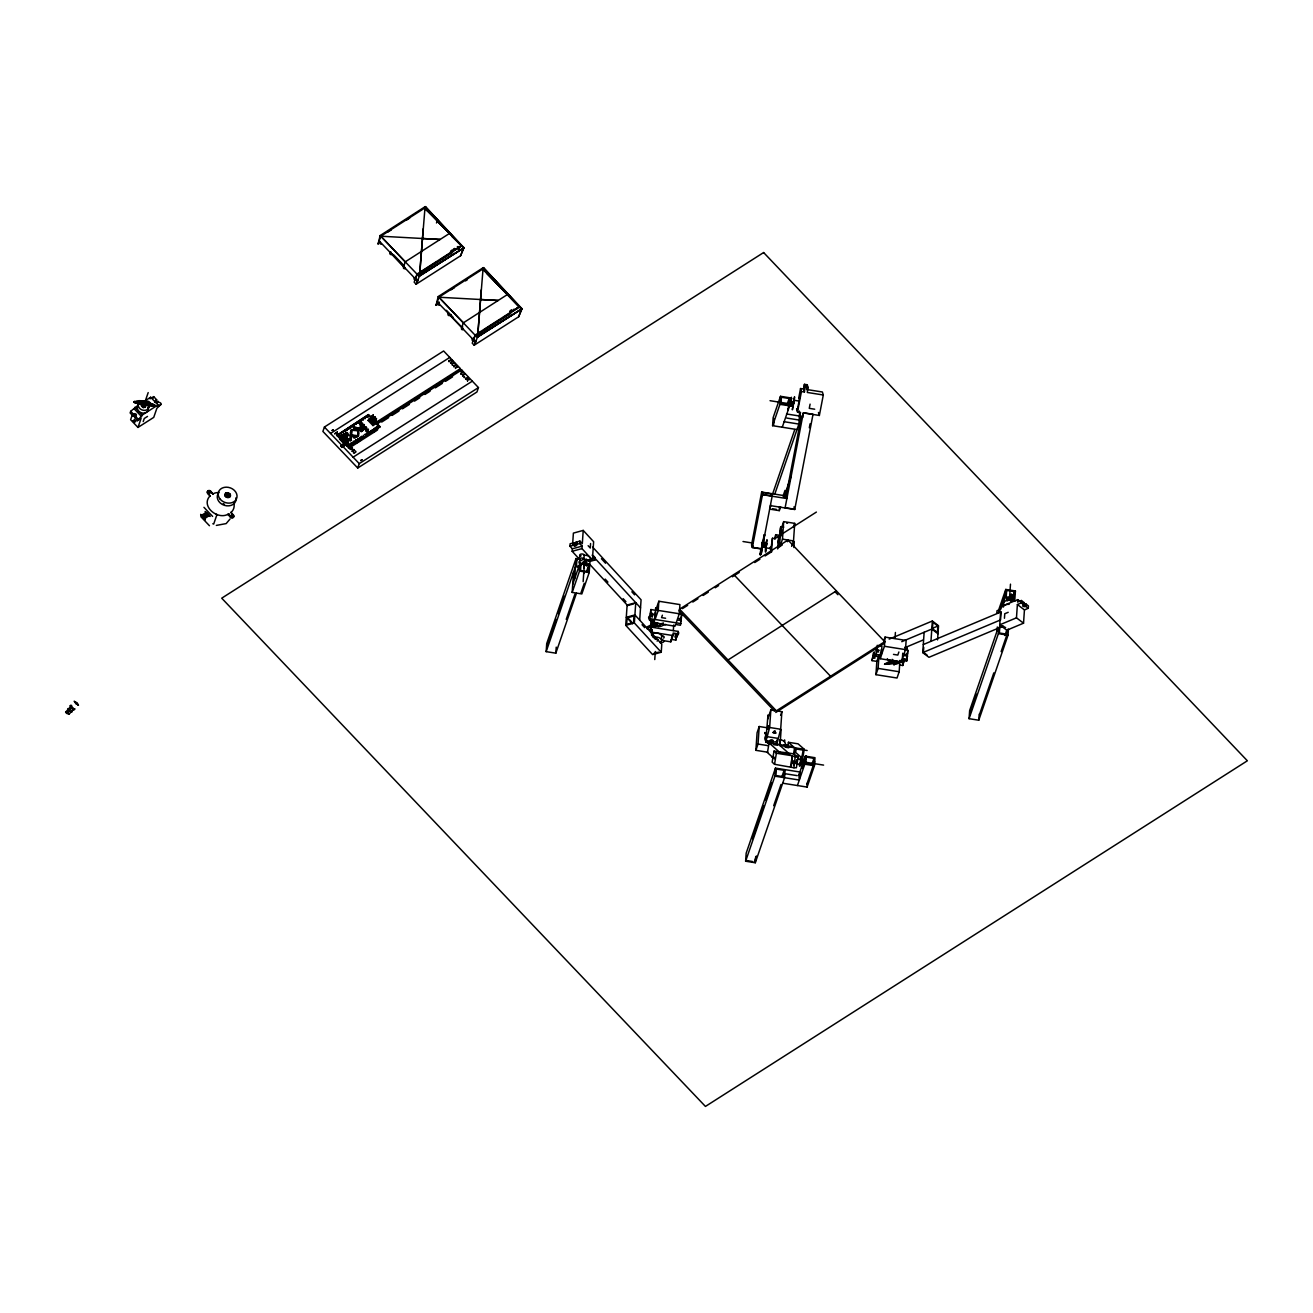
<?xml version="1.0" encoding="UTF-8"?>
<svg xmlns="http://www.w3.org/2000/svg" width="1313" height="1313" viewBox="0 0 1313 1313"><rect width="100%" height="100%" fill="white"/><g stroke="black" fill="none" stroke-linecap="round" stroke-linejoin="round"><path stroke-width="1.5" d="M791.263 397.806L789.983 404.355M796.646 756.994L795.99 755.812M789.359 403.928L787.751 409.951L787.898 408.967M796.991 408.77L797.188 410.592L799.174 400.596M802.735 766.973L803.622 763.345M792.149 760.703C788.932 765.315 800.027 761.638 792.149 760.703L792.346 755.763L776.393 753.235L774.014 751.118L772.142 762.164L774.539 764.297L793.938 767.76L795.251 756.222L798.255 756.698L796.384 767.76L793.938 767.76M802.473 766.349L802.653 765.43L802.407 768.187L804.278 763.821L800.306 763.148L800.635 759.702L804.771 760.309M804.393 763.789C805.263 749.739 806.133 768.991 800.142 763.148M767.76 742.321L769.845 743.585L766.825 741.418M764.133 534.719L762.558 544.042M764.609 534.933L763.181 543.401L763.165 542.121L762.246 542.729L766.546 542.991L762.607 541.941L762.246 546.06L766.103 546.668L766.431 545.617L766.677 543.516L762.738 542.761L766.677 543.516M761.655 547.094C763.526 552.839 757.995 559.896 761.376 547.751M805.755 756.386L804.18 762.476L805.017 761.917M806.198 756.534L804.18 762.476M789.211 405.323L788.653 407.178L788.506 405.208M790.098 403.633C793.298 388.829 789.31 405.044 790.508 400.202M790.623 401.401L790.771 400.449M790.82 400.547L790.721 401.236M805.788 756.025L804.672 762.558M655.712 607.968C657.485 608.313 658.19 606.737 657.436 609.987C655.63 605.26 655.4 609.708 655.564 608.904M806.395 755.911L804.295 761.786M906.774 647.867L906.725 649.114L906.938 647.096M802.391 768.138L803.129 763.28M802.145 766.858L802.703 767.235M803.129 765.824L803.408 763.427M805.066 760.9L805.033 759.981M766.431 545.617L762.361 544.583L764.576 534.654M762.032 546.799L765.889 547.406L765.906 545.831M788.736 405.241L788.752 406.915M779.577 402.205L781.399 397.265L789.146 398.496L788.604 405.848L789.376 403.468M789.54 401.827C795.973 400.498 792.313 403.748 792.986 406.111C795.104 403.419 788.046 405.126 788.818 404.962M357.497 436.244L351.178 435.456L351.769 429.548L358.006 430.779L357.645 435.719L351.572 434.898L351.228 436.408L351.769 435.703M351.539 434.882L351.835 429.564L350.735 430.237M762.426 544.009L763.165 542.121M764.445 535.819L763.821 535.852M763.723 539.413L763.69 539.282M763.887 538.379L763.969 538.264M760.194 555.022L760.588 552.839M760.621 552.97L760.522 553.659M761.835 549.343L761.803 549.589M586.78 559.65L586.862 560.487L586.534 559.486L585.467 560.044L586.829 560.208M586.895 560.093L586.517 564.918L585.45 563.934M1007.81 599.171C1011.207 598.006 1012.865 600.025 1007.81 599.171L1011.502 594.28L1011.617 599.746M1007.76 600.55L1008.499 598.613M1010.633 594.444L1011.896 594.51M143.56 403.354L145.169 403.567L143.642 403.091M142.247 403.715L144.282 405.405L144.528 401.745L146.367 402.96L145.103 407.309L142.953 407.457L141.492 405.914L142.559 402.352L144.528 401.745M144.512 403.961L144.611 403.239M347.847 445.681L349.389 445.928M350.702 434.8L350.522 433.848M350.932 431.961C350.161 433.027 351.703 430.188 350.686 430.894M350.899 431.911C350.407 433.438 351.638 433.799 350.161 434.111M351.72 430.008L350.719 430.943M352.147 435.768L352.541 435.834M352.82 436.359L353.345 435.555L353.197 436.425M353.952 428.448L354.1 427.185L357.218 427.677C358.154 430.057 352.59 429.072 354.28 427.283M353.968 436.54L354.083 436.08M354.329 436.901L354.887 435.801L354.346 436.852M353.657 437.836L355.249 436.261M355.626 436.326L355.117 436.966M355.905 436.852L356.004 436.392M357.07 428.941L357.021 427.726M356.676 436.966L357.202 436.162L357.07 437.032M353.624 430.516L357.563 430.467M357.169 436.441L358.564 435.079L357.891 431.714M358.531 435.391L357.628 435.325C358.63 438.821 358.909 430.237 357.907 431.403M367.361 416.976L368.92 416.877M371.152 422.113L371.595 422.08M576.456 593.246L555.826 653.168L546.159 651.642L546.717 643.583L575.997 558.55L579.854 559.157M555.826 653.168L556.236 647.128M579.952 559.798L572.156 551.296L572.32 548.801L569.94 546.208L570.105 543.795L574.06 542.712C572.271 548.21 579.345 546.06 575.964 542.187L579.919 541.104L582.316 543.697L583.218 530.403L573.387 533.111L572.616 544.485M572.714 584.367L580.051 563.031L589.734 564.574L589.176 572.616L581.84 593.952L572.173 592.409L573.551 572.091M574.602 578.869L575.997 558.55M588.454 561.012L592.376 559.929L581.971 548.604L582.151 546.11L579.755 543.516L579.919 541.104M572.173 592.409L579.509 571.089L580.051 563.031M580.97 563.999L580.527 570.433L588.273 571.664L588.7 565.214L580.97 563.999L578.967 569.809M583.464 564.623L583.678 561.406L584.892 561.373M583.153 581.659L584.252 565.558L584.055 568.217M585.943 565.361L586.435 561.8L585.565 561.422M586.402 566.018L586.222 562.473M590.571 543.516L590.276 548.03L588.126 545.699M592.376 559.929L592.557 557.434L594.937 560.027L590.981 561.111L588.831 560.077M594.937 560.027L595.101 557.615L592.721 555.022L593.624 541.727L583.218 530.403M625.743 625.349L627.122 605.03L635.755 602.667L634.36 622.986L661.243 652.233L652.61 654.596L625.743 625.349L634.36 622.986M627.105 617.865L626.662 624.315L633.555 622.428L633.998 615.978L627.105 617.865L632.472 623.724M639.694 620.13L641.072 599.811L592.655 547.127M678.345 620.278L680.823 619.769L681.381 618.111L678.903 618.62L681.266 619.9L680.446 625.251L675.604 624.479L675.013 626.186L653.94 622.838L654.531 621.131L649.689 620.376C645.422 613.548 655.778 617.044 652.003 613.187C648.113 613.663 652.085 614.648 652.348 616.47M650.066 614.894L650.887 609.544L655.729 610.315L658.847 601.239L679.921 604.587L679.297 613.762L676.179 622.838M649.689 620.376L650.509 615.026M650.641 613.237L650.887 609.544M650.477 627.877L651.002 620.294M652.085 629.731L651.921 632.226L672.995 635.558L673.159 633.063L678 633.834L678.164 631.422L647.407 626.547L647.243 628.96L652.085 629.731L651.002 632.85M652.758 619.72L650.624 632.013M654.777 617.471L655.154 611.956M655.729 610.315L655.089 619.49L658.223 610.414L658.847 601.239M654.76 659.569L655.302 651.527L656.927 653.414M661.243 652.233L661.785 644.174L634.918 614.944L626.285 617.307M663.163 640.613L670.828 641.827L671.009 639.333L675.834 640.104L676.868 635.164L674.898 634.819M673.323 630.65L673.717 624.955M675.834 640.104L676.868 635.164M676.704 637.576C670.877 636.477 681.135 636.001 678.164 631.422M679.789 620.507L679.871 619.293M680.823 619.769L681.644 614.418L678.411 613.91M681.381 618.111L681.644 614.418M797.007 429.564L772.602 425.691L773.144 417.632L780.496 396.313L790.163 397.839L789.605 405.898L782.269 427.217M773.62 425.035L774.063 418.601M745.62 861.213L746.178 853.171L775.458 768.121L799.863 771.995L799.322 780.037L774.9 776.18L745.62 861.213L755.287 862.756L784.583 777.706L785.125 769.648M767.842 752.234L755.878 750.33L757.076 732.785L759.226 726.516L767.202 727.779M772.602 425.691L779.938 404.355L780.496 396.313M781.399 397.265L780.956 403.715L788.703 404.929M755.878 750.33L758.028 744.061L759.226 726.516M771.65 549.95L772.454 538.248L775.441 538.724L775.72 534.686L778.625 535.146L777.673 548.932M755.287 862.756L755.697 856.716M770.944 505.242L769.615 509.099L779.282 510.642L779.561 506.621M778.478 547.685L780.267 528.318L780.825 526.661L783.795 527.137M765.676 742.239L767.99 714.994L767.728 719.015L770.846 709.956L781.875 711.695L780.677 729.24L777.28 742.337L776.705 743.995L772.257 743.289C775.671 739.219 768.729 738.169 770.124 742.945L765.676 742.239L769.648 727.5L770.846 709.956M779.495 546.29L780.825 526.661M768.023 725.613L767.777 729.24L768.844 726.155M780.956 535.885L782.023 530.107M779.988 546.421L782.482 539.167L783.68 521.622L794.71 523.362L793.512 540.923L791.624 546.356M773.882 732.638C777.115 730.077 773.259 731.39 774.063 731.243M774.867 732.785L774.916 731.243M776.705 743.995L776.984 739.974L776.393 741.664M774.9 776.18L775.458 768.121M774.949 493.639L798.895 424.066L799.453 416.008L786.553 413.972M776.36 769.073L775.934 775.523L783.664 776.754L784.107 770.304L776.36 769.073L775.031 772.947M799.929 423.41L800.356 416.976M780.02 745.571L781.087 729.979M793.905 547.554L794.299 541.711M799.305 764.872C800.077 771.913 803.08 750.051 800.257 758.471M799.289 778.182L799.617 773.341M797.418 785.535L804.771 764.215L805.312 756.157L814.996 757.699L814.437 765.742L807.101 787.078L782.679 783.205M806.297 756.961L805.788 763.559L813.535 764.79L813.962 758.34L805.788 757.027M807.101 787.078L807.364 783.057M899.947 660.357L899.175 671.747L897.025 678.017L875.935 674.669L878.102 668.399L879.004 655.121L876.838 661.391L872.013 660.62L873.047 655.679L875.328 655.844M872.013 660.62L873.047 655.679M873.293 656.877L874.327 651.937C870.125 655.335 878.857 658.896 872.882 658.092M881.236 649.656L880.728 657.009L875.902 656.237L876.723 650.887L879.201 650.378L876.838 649.098L876.28 650.756L878.627 652.036M876.28 650.756L876.526 647.063M875.902 656.237L876.723 650.887M877.265 650.591L876.411 651.675M875.935 674.669L876.838 661.391M904.608 655.827L907.02 655.63L907.595 653.989L905.117 654.481L907.464 655.761L906.643 661.112L901.818 660.341L901.227 662.047L880.153 658.699L880.514 653.201M876.46 654.58L881.302 655.351L881.926 646.177L877.1 645.405M881.302 655.351L884.42 646.275L885.044 637.1L906.134 640.449L905.51 649.623L902.376 658.699L907.217 659.454M895.006 638.413L895.417 632.472M894.055 665.166L894.301 661.621M902.376 658.699L902.753 653.185M902.753 665.494L903.787 660.554L902.753 665.494L899.536 664.985M903.623 662.967C898.174 662.113 905.855 661.768 904.214 659.339M906.643 661.112L907.464 655.761M907.02 655.63L907.841 650.28L904.624 649.771M907.595 653.989L907.841 650.28M1003.017 626.203L928.931 657.321L922.744 652.61L924.139 632.275M923.416 652.266L923.745 647.44M930.966 641.335L932.345 621L889.164 639.136M937.859 626.055L937.416 632.489L932.476 628.73L932.919 622.28L937.859 626.055L932.23 628.418M937.564 639.907L938.532 625.727L932.345 621M1008.45 629.14L1008.039 635.18L978.759 720.213L969.076 718.687L969.634 710.628L998.29 627.433M978.759 720.213L979.17 714.174M997.027 631.093L997.306 627.007M969.076 718.687L998.372 633.637L998.783 627.598M1017.723 599.614L1017.542 602.109L1021.383 600.501L1024.222 602.667L1024.058 605.08L1021.219 602.913L1017.378 604.538L1024.435 609.905L1023.533 623.183L1006.808 630.207L999.751 624.84L1000.654 611.563L996.83 613.171L996.994 610.758L1000.818 609.134L1000.998 606.639L1017.723 599.614L1020.529 601.764M1005.2 597.481L1005.758 589.439L1015.425 590.965L1014.867 599.023L1005.2 597.481L1001.868 607.18M1004.445 618.259L1004.757 613.745L1008.203 612.301M1006.661 590.39L1006.218 596.841L1013.964 598.055L1014.407 591.621L1006.661 590.39L999.324 611.727M1011.026 600.812A2.166 1.247 3.9 0 0 1010.386 598.826A2.166 1.247 3.9 0 0 1007.284 599.565L1007.219 600.107M1007.334 600.254L1007.284 599.565M1001.13 651.609L1007.12 634.212L1007.448 629.387M1009.516 598.236L1010.485 584.154M1023.533 623.183L1016.475 617.816L1017.378 604.538M1021.219 602.913L1021.383 600.501M1024.058 605.08C1019.397 606.032 1028.161 608.674 1025.584 603.717L1028.424 605.884L1028.26 608.296L1024.435 609.905M348.848 447.7L349.701 447.602L348.339 447.897M463.784 374.271L464.769 374.205L463.391 374.517M361.042 422.999L360.107 423.59L360.894 424.575M362.798 424.838L361.863 425.428L362.651 426.43M363.619 425.576L362.815 424.739M365.047 427.201L365.851 428.054L364.193 427.644L364.899 428.793M368.05 430.254L367.246 429.4L367.952 430.533M788.177 746.391L788.145 745.242L784.271 744.619M787.964 746.276L788.161 745.521M796.646 759.653L796.318 762.065M423.213 228.774L419.618 275.664L416.123 284.215L414.186 282.18L416.96 274.089L461.158 245.728L424.985 207.864L380.819 236.209L378.029 244.234L380.146 235.552L425.297 206.568L463.965 247.747L460.551 255.789L416.123 284.215L418.01 280.358L414.317 277.732A8.452 2.675 -43.7 0 0 415.433 279.915M481.297 289.779L477.686 336.686L474.19 345.221L472.253 343.185L475.043 335.11L519.226 306.75L483.053 268.87L438.887 297.23L436.097 305.256L438.214 296.574L483.365 267.589L522.032 308.752L518.619 316.794L474.19 345.221L476.077 341.364L472.385 338.738A8.452 2.675 -43.7 0 0 473.501 340.937M451.688 236.258L463.965 247.747L419.438 276.206L424.985 207.864L425.937 207.241L463.62 247.96L460.551 255.789M486.893 273.383L519.292 307.242L522.032 308.752L477.505 337.228L483.053 268.87L484.005 268.262L521.688 308.982L518.619 316.794M788.342 746.621C788.916 743.831 786.733 748.295 784.304 745.571M788.44 746.424L787.587 745.324L787.308 746.441M203.499 517.601L205.32 519.784L202.432 516.321L203.499 517.601L208.324 514.548L210.047 516.469L207.241 513.334L202.153 516.616L200.643 514.351L202.432 516.321M766.004 542.581L767.055 539.741L765.479 552.084L766.398 547.915L771.24 548.686L770.747 552.034M770.665 546.7L770.731 548.178L771.158 546.93M779.315 540.398L778.74 535.95L779.413 540.119A5.531 4.464 19 0 1 779.364 537.723L778.658 537.411M802.982 766.021L803.49 764.855M804.771 761.359L804.836 760.129M770.009 548.818L770.14 547.505M762.393 544.288L762.459 543.237M793.528 404.404L793.692 402.467M804.967 386.104L804.475 388.221L804.426 384.315L807.331 384.775C806.756 390.224 809.514 387.269 804.967 386.104L804.442 391.996L801.439 391.52L800.536 388.533L803.523 389.009L804.442 391.996M141.919 403.501L142.378 405.011L141.853 403.075A2.659 2.15 19 0 1 144.84 401.368A2.659 2.15 19 0 1 147.007 404.289A2.659 2.15 19 0 1 143.626 405.487L142.017 402.402M761.868 547.816L760.834 554.628M761.343 549.392L761.228 549.376M761.31 551.542L761.359 551.296M648.77 626.104L655.679 622.822L657.206 626.153L655.564 623.938M884.88 664.148C883.764 664.854 894.055 663.016 893.398 663.623M803.901 763.493L800.011 763.641M779.922 745.39L779.643 741.024M784.764 746.145C787.898 741.353 779.922 738.891 779.43 740.007M145.021 405.569L142.099 404.076L141.492 405.914M805.214 758.061L805.345 757.995M906.823 647.046L904.936 647.096M802.867 764.855L802.883 764.74M765.495 545.338L765.381 550.656M208.143 514.598L205.156 511.463L207.027 513.399M133.942 421.785C136.076 424.033 130.726 419.142 133.713 421.358C137.668 423.016 135.091 418.896 133.286 421.473M205.944 512.579L201.332 515.451M216.842 514.926L216.103 514.187M774.736 538.904L775.72 534.686M769.845 743.585L767.022 741.976M467.904 377.652L467.034 378.374M804.606 762.459L804.377 761.113M793.479 746.802L769.073 742.928L767.432 752.628L774.375 758.783M774.539 764.297L776.393 753.235M787.751 746.178L788.407 742.288L798.074 743.831L804.245 749.296L802.604 758.996M790.492 766.825L792.346 755.763M791.033 767.301L791.788 762.853M793.594 753.58L794.578 747.77L788.407 742.288M794.398 754.712L795.383 748.886L803.113 750.117L801.8 757.88L795.629 752.398L796.285 748.525M793.692 765.43L794.316 761.753M762.18 545.24L762.114 543.664L766.529 544.567M793.955 399.021L792.363 409.837L794.546 396.789L794.349 400.334L799.174 401.089L799.469 397.478L799.01 398.676M455.792 364.883L454.872 365.227L456.054 364.653M761.671 492.08L762.476 494.689L786.881 498.563L786.077 495.937L761.671 492.08L751.528 544.928L752.333 547.554L762 549.08L772.142 496.232L771.338 493.606M751.922 546.241L752.546 543.024M761.967 496.396L762.722 492.49L770.452 493.721L771.092 495.822L763.362 494.591L762.722 492.49M752.333 547.554L762.476 494.689M798.747 397.839L800.536 388.533M806.428 389.469L822.381 391.996L823.3 395L819.361 415.466L803.408 412.922L802.506 417.632L799.601 417.157L800.503 412.463L797.516 412.003L801.439 391.52M799.305 411.051L799.601 417.157M803.523 389.009L804.426 384.315M806.724 387.909L807.331 384.775M785.798 497.397L801.406 416.073M785.076 507.95L803.359 412.742L813.026 414.284L794.742 509.493L770.337 505.62M807.872 386.564L807.331 392.456L823.3 395M810.088 404.125L809.268 408.343L814.7 409.213M809.317 427.743L810.072 423.787M789.129 404.814L789.113 403.895M805.788 758.307L805.312 759.669L805.493 758.75M789.49 404.273L791.657 398.545M804.524 763.214L804.754 762.311M341.035 433.536L341.495 433.241M342.874 432.371L343.333 432.075M344.712 431.189L345.155 430.91M346.534 430.024L346.993 429.728M348.372 428.859L348.831 428.563M350.21 427.677L350.669 427.398M352.048 426.512L352.508 426.216M353.886 425.346L354.329 425.051M350.866 443.86L350.456 443.433M355.725 424.165L356.168 423.886M352.705 442.694L352.294 442.268M357.546 422.999L358.006 422.704M354.543 441.513L354.133 441.086M359.385 421.834L359.844 421.539M356.365 440.347L355.971 439.921M361.223 420.652L361.682 420.373M363.061 419.487L363.52 419.192M364.899 418.322L365.342 418.026M366.737 417.14L367.18 416.861M363.717 435.67L363.307 435.243M365.539 434.505L365.999 434.209M367.377 433.323L367.837 433.044M369.216 432.158L369.675 431.862M371.202 421.818L373.122 414.957L371.809 419.356M371.054 430.992L371.513 430.697M374.517 420.291L373.696 423.672M372.892 429.811L373.335 429.532M376.355 419.11L375.534 422.507M375.173 428.35C374.172 427.48 375.485 428.826 373.45 432.322M377.012 427.185C375.994 426.298 377.307 427.661 375.288 431.156M895.926 663.623L896.877 662.244M133.089 416.057C136.306 412.249 135.584 420.915 135.091 415.909C139.326 414.842 132.334 411.297 133.089 416.057L130.135 412.939L130.709 411.297L138.046 405.274M154.622 402.385L156.641 399.759L153.687 396.641L151.274 398.184M132.498 414.268L130.627 419.717L137.98 427.431L153.736 417.386L156.854 408.327L161.039 404.371C161.794 400.957 152.013 402.73 156.641 399.759M210.31 492.293C206.814 494.394 210.244 488.764 209.998 493.114M231.121 515.615L232.68 516.649L230.99 515.5M763.772 536.278L763.969 535.441M141.755 403.354L141.985 402.517M146.449 402.254C166.981 407.145 142.592 407.375 146.826 402.779M784.14 741.303L784.616 739.925L784.468 741.779M804.295 760.884L804.623 759.833L800.766 759.226M804.459 762.558L800.487 762.098M804.754 763.034L804.377 764.576M134.254 401.548L134.468 402.615L142.378 405.011M154.573 405.733L154.343 405.93M762.147 546.454L766.332 546.159M135.026 401.794L135.6 402.648M137.881 402.796L137.11 402.057L137.734 402.943M138.833 402.845L139.867 402.845M139.769 403.124L138.85 402.746L139.884 402.746M149.994 404.437L149.009 404.355L149.879 404.125M150.946 404.486L151.766 405.143M152.899 405.438L153.473 404.634L153.802 405.487M574.06 542.712C573.978 544.977 578.902 543.205 575.964 542.187M649.41 626.317L650.362 626.596L649.59 625.858M651.264 625.809L652.233 625.989L651.445 625.349M653.021 625.53L653.923 625.595L653.103 624.939M765.315 733.475L766.152 733.934M890.23 661.046L884.978 663.869L893.496 663.36M887.637 663.032L888.343 663.639L887.588 662.901M889.18 662.802L889.968 662.999M462.98 329.021A7.468 2.363 -43.7 0 1 462.258 327.626L437.245 301.941L438.755 302.991A7.468 2.363 -43.7 0 0 439.149 304.288M473.107 338.278L472.959 338.803A7.468 2.363 -43.7 0 0 473.353 340.1M760.375 554.463L762.492 546.979M655.466 623.642L648.868 626.941L657.206 626.153M788.85 405.898L788.998 405.077M789.244 405.11L789.244 406.423M805.082 760.473L805.164 759.718M906.856 648.162L904.87 647.933M804.409 760.654L798.107 759.045M770.698 550.623L772.454 538.248M359.943 424.575C366.77 421.933 357.743 422.77 360.041 425.133M360.993 426.118L363.668 424.28L364.177 425.051M366.245 431.632L368.493 429.581M760.867 551.772L760.966 550.869L760.818 551.821M1003.378 607.066L1003.641 606.261A5.531 3.184 3.9 0 1 1009.205 604.325M649.016 627.04L657.304 625.874M655.482 624.217L655.532 623.363L655.679 624.791A2.659 2.15 19 0 0 660.193 625.661A2.659 2.15 19 0 1 655.991 625.448M656.582 625.809L656.664 625.53A2.166 1.756 19 0 0 659.75 625.53M767.924 743.027L769.96 743.158M892.348 662.54L891.757 661.424L892.774 663.278M134.123 402.254C138.686 398.381 151.75 403.14 134.254 401.712M134.32 402.517L134.484 401.351M141.673 406.39L142.428 404.191M143.79 404.978L142.822 404.355L144.381 405.126A2.166 1.756 19 0 0 146.629 403.715A2.166 1.756 19 0 0 144.627 401.597A2.166 1.756 19 0 0 142.378 403.025L142.493 404.092M134.533 417.567L137.488 420.669L142.247 415.006L158.003 404.962L150.65 397.248L142.772 402.27M142.313 406.554L143.068 404.355M144.282 402.402L143.298 403.337L143.741 402.566M142.756 406.915L143.511 404.716M142.953 407.457L143.708 405.257M144.397 403.583L148.188 392.587M143.511 407.604L144.381 405.126M143.938 407.227L144.693 405.028L146.235 404.798M144.479 407.128L145.234 404.929M137.98 427.431L141.098 418.371L137.488 420.669M145.103 407.309L145.874 405.11M150.059 398.939L150.65 397.248M143.215 421.571L144.266 418.486L147.516 416.418M153.112 398.282L153.687 396.641M153.605 406.029L154.557 405.569M157.494 402.91L158.069 401.253M158.003 404.962L157.412 406.669L161.039 404.371M207.733 493.507L207.897 493.064A1.986 1.608 19 0 1 208.045 490.783A1.986 1.608 19 0 1 210.802 491.21L213.067 494.197L210.638 491.653A1.986 1.608 19 0 0 207.897 491.21A1.986 1.608 19 0 0 207.733 493.507L210.162 496.051L207.897 493.064M212.804 523.756L213.691 524.068L216.99 514.483M233.369 514.926L233.222 515.369A1.986 1.608 19 0 1 233.058 517.65A1.986 1.608 19 0 1 230.317 517.224L228.035 514.236L230.464 516.78A1.986 1.608 19 0 0 233.205 517.224A1.986 1.608 19 0 0 233.369 514.926L230.94 512.382L231.974 511.496A13.819 11.161 19 0 0 233.911 503.158M230.94 512.382L233.222 515.369M376.995 422.884L459.927 369.987L460.403 368.608L443.63 350.981L324.409 427.037L322.9 431.435L357.727 468.019L476.947 391.98L478.457 387.581L461.684 369.954L377.028 423.968M337.047 435.374L368.543 414.596L380.015 426.643L348.503 447.421L336.817 435.342M338.409 435.571C341.446 432.42 337.753 437.245 338.918 434.094M339.87 438.214L339.969 436.655L346.616 432.42L345.992 434.242L344.991 433.799M340.034 437.295L340.51 435.932M345.434 442.612L346.402 443.63L345.713 441.792L343.908 443.581L339.591 439.034L340.248 437.114M345.45 445.173L341.987 447.372L340.707 446.026L350.965 439.461L351.556 437.442L343.678 442.973L340.001 439.1L339.969 437.935L343.793 435.571L341.84 436.704M341.298 436.31L342.48 437.377L343.793 435.571M341.528 437.984L345.138 435.686L347.026 437.672L344.334 439.576M342.66 437.82L345.779 435.834L347.092 437.59M344.039 435.85L342.496 437.032M344.548 434.061L348.618 439.707M340.707 446.026L348.027 440.2M342.775 441.398L343.07 440.512M405.29 268.64A8.452 2.675 -43.7 0 1 403.616 266.555L405.274 261.812L449.473 233.451L424.788 208.373M341.987 447.372L345.926 443.794M342.988 438.148L345.729 436.392L343.07 437.869M344.892 439.543L346.747 438.69L344.892 439.543L345.45 440.495L347.206 439.166L345.45 440.495M343.908 443.581L346.123 441.857M346.944 435.539L347.699 433.339L346.845 432.453L340.215 436.835M344.613 442.826L345.007 441.398L340.116 436.556M347.83 436.097L347.108 436.556M350.259 432.502L350.916 431.583M347.551 442.891L348.552 443.105M351.457 437.295L350.604 436.392L349.849 438.591L351.523 440.364L350.965 439.461M354.1 427.185L357.103 427.825M350.916 440.036L350.85 440.249M350.374 441.086L350.489 440.298M348.503 447.421L380.015 426.643M337.343 434.488L349.865 447.635L350.916 443.138M354.116 437.672L355.462 437.492M358.531 428.793L358.859 427.89L361.206 431.6L358.531 428.793L359.795 427.25M358.006 430.779L358.761 431.911M358.843 428.612L360.845 426.61L363.504 429.417L361.206 431.6M357.76 433.388L358.662 433.471M360.238 427.726C365.408 427.283 358.4 431.747 360.845 426.61M361.551 426.709L364.472 425.133M356.939 442.858C357.333 439.067 359.22 438.279 357.793 438.755M361.502 431.403L362.897 430.516M358.777 441.693C359.171 437.902 361.059 437.098 359.631 437.59M366.721 427.496C362.404 432.059 363.225 425.839 366.081 427.349M368.543 414.596L336.538 435.522L337.589 434.849M419.438 276.206L417.501 274.171L415.335 278.799L379.178 240.936M360.615 440.512C360.993 436.737 362.897 435.932 361.469 436.408M363.241 428.481L365.917 426.659M372.219 416.713L377.126 421.867L372.99 425.593L368.067 420.423L370.988 417.485M365.424 430.779L368.1 428.957M369.56 420.094L371.382 416.139L370.43 420.226M370.02 419.799L371.284 416.123L369.971 420.521M371.398 418.929L373.22 414.974M371.661 421.522L373.023 417.862L372.071 421.949M371.612 422.244C371.973 418.634 373.91 417.78 372.465 418.141M373.04 420.652L374.862 416.681L373.893 420.784M373.499 420.357L374.763 416.681L372.843 423.541M357.727 468.019L359.237 463.62L478.457 387.581M373.253 423.968L374.107 419.865M372.99 425.593L377.126 421.867M374.681 422.359L376.486 418.404L375.075 422.786M377.865 428.695L377.405 430.073L349.865 447.635M482.856 269.395L507.491 294.489L463.358 322.834L461.684 327.561A8.452 2.675 -43.7 0 0 462.816 329.744M461.684 369.954L461.208 371.333L459.927 369.987M547.619 644.552L556.269 619.424M558.271 613.614L564.262 596.217M575.57 563.359L576.899 559.502L576.473 565.936L580.33 566.56M546.159 651.642L575.439 566.592L580.28 567.364M566.231 619.359L574.881 594.231M583.694 573.732L584.351 571.844M586.698 571.04L588.7 565.214M580.92 592.984L584.269 583.3M652.069 617.159L653.152 614.024M662.392 615.19L661.555 617.619L665.593 618.259M775.786 712.467L884.174 643.337L884.732 641.696L787.997 540.037L679.609 609.166L679.051 610.824L774.391 711.006M671.55 637.773L672.617 634.639M670.828 641.827L672.995 635.558M680.692 621.558L681.266 619.9M675.67 637.642L676.244 635.984M677.131 636.362L678 633.834M787.127 404.306L789.146 398.496M772.159 495.264L794.792 429.548M783.04 496.15L785.026 490.356M779.282 510.642L780.628 506.769M783.943 497.102L791.263 475.848M780.562 530.682L783.68 521.622M787.423 541.695L787.997 540.037M793.446 526.989L794.71 523.362M780.611 715.322L781.875 711.695M752.415 838.662L763.723 805.805M765.725 800.011L771.716 782.614M782.105 776.098L784.107 770.304M754.384 861.788L756.37 855.994M773.685 805.739L781.005 784.485M798.649 775.556L802.653 763.92M803.983 760.03L805.312 756.157M811.959 764.166L813.962 758.34M806.855 784.173L812.862 766.726M814.06 763.592L814.716 761.721M883.797 640.728L885.044 637.1M880.153 658.699L880.728 657.009M898.88 651.987L897.813 655.072L893.48 654.383M904.05 661.752L904.92 659.224M998.405 610.758L1005.758 589.439M970.537 711.597L976.527 694.2M998.504 630.421L999.833 626.547L999.39 632.997L1007.12 634.212M1012.389 597.431L1014.407 591.621M1014.079 594.838L1015.425 590.965M1004.905 635.508L1006.89 629.715M979.843 713.468L993.81 672.88M896.845 662.409L896.418 663.246M765.298 732.588L765.873 737.036M586.074 561.455L586.353 559.551L583.415 559.157L578.967 561.866A5.531 3.184 3.9 0 0 581.396 564.836M579.525 557.04L579.246 557.844A5.531 3.184 3.9 0 0 579.788 559.486M458.828 249.355L459.681 247.09M436.49 222.98L437.541 220.321L426.151 209.571M792.806 405.93L788.916 405.914M791.427 399.152L791.542 398.233L791.017 399.103M801.964 768.072L803.458 764.593M1022.663 603.356L1024.222 602.667M1025.584 603.717L1023.598 604.292M762.18 542.187L762.213 542.433M360.911 424.444L361.863 423.836L361.059 422.884M362.667 426.282L361.945 425.281M1010.321 596.02L1011.24 596.562L1010.304 596.414M134.697 420.423L134.123 419.618L135.403 421.243M204.533 518.684L209.177 515.664M1007.038 599.105L1007.169 600.714A2.659 1.526 3.9 0 1 1009.254 598.367A2.659 1.526 3.9 0 1 1011.781 600.714M231.104 515.32C230.661 519.882 234.732 513.383 230.957 515.763M230.054 518.996L226.164 523.592L216.35 525.413M451.18 314.529L450.507 315.301A8.452 2.675 -43.7 0 1 448.193 313.397L448.767 313.462A7.468 2.363 -43.7 0 0 450.95 314.628M145.415 404.141L145.366 402.812M1010.436 600.468L1010.386 599.581M582.742 564.311L585.582 559.551M137.717 402.714L137.849 402.484M149.961 404.535L149.091 404.273M153.867 404.896L152.997 405.159M650.444 626.317L649.426 626.432L650.395 626.416M653.004 625.218L653.94 625.497M765.364 733.393L766.136 733.442M766.119 734.131L765.282 733.573M889.213 662.704L890.132 662.392L889.869 663.278M804.098 764.182L799.962 763.51M369.511 420.39L370.233 420.866M376.142 427.234L376.733 427.841L376.7 426.774M65.65 712.138L69.852 707.494L71.099 708.807L66.914 713.451L65.65 712.138L69.359 713.862L73.544 709.217M70.475 708.167L66.29 712.811L68.736 713.205M658.355 625.53L657.37 625.759M894.613 662.999L893.004 662.31M762.508 542.056L762.64 543.073M145.71 401.811L146.055 401.515A2.462 1.986 19 0 1 150.092 403.583M210.326 495.608C200.052 505.735 217.384 520.293 228.035 514.236M770.042 741.517L772.044 741.385L772.257 743.289M146.613 404.995L153.703 405.75M138.965 402.779L139.227 402.517A5.531 4.464 19 0 1 142.805 401.187L147.877 403.386M786.7 523.231L787.554 523.231M895.926 663.508L896.746 662.786M660.045 642.648L661.424 641.269L661.67 635.656L660.176 634.113A5.531 3.184 3.9 0 0 653.497 633.358L652.38 633.834A5.531 3.184 3.9 0 0 651.527 634.458M344.006 439.231L346.419 437.492L345.647 436.671M344.433 439.297L347.19 437.327M403.616 266.555L390.125 252.391L390.847 251.915M438.903 302.466L438.181 302.926A8.452 2.675 -43.7 0 0 439.313 305.125M448.193 313.397L473.419 339.821L475.569 335.192L477.505 337.228M387.992 231.991L391.323 229.857M406.357 220.207L409.705 218.056M451.065 289.796L454.413 287.645M436.097 305.256L439.445 303.106M421.375 271.709L436.31 262.14M439.625 260.023L461.224 246.22M477.784 333.781L481.1 331.647M484.415 329.53L499.367 319.978M502.682 317.844L519.292 307.242M225.459 496.544A2.954 2.396 19 0 0 230.382 496.232A2.954 2.396 19 0 0 227.034 492.703A2.954 2.396 19 0 0 225.459 496.544L229.791 493.786M330.531 433.471L449.752 357.431M202.35 516.551L206.945 513.629M450.162 360.369L451.688 359.647L450.326 360.271M338.935 436.326C338.951 432.765 337.786 438.755 339.525 436.852M339.082 436.392L339.411 436.737M339.64 437.606L341.167 436.638L340.149 439.133L340.182 438.214M347.699 433.339L346.977 433.799L350.604 436.392M368.067 420.423L370.529 418.863M339.591 439.034L345.138 435.686M340.001 439.1L344.351 436.343L344.58 434.357L340.133 437.048L344.58 441.66M345.467 440.15L347.206 439.166M361.518 430.697L363.504 429.417M351.589 437.639L344.942 441.874L339.969 436.655M375.731 422.605L460.403 368.608M354.953 437.886L355.216 437.721M346.074 443.187L347.666 442.169M346.222 443.302L347.568 442.448M381.738 422.031L388.648 417.616M392.095 415.417L399.004 411.018M402.467 408.803L409.377 404.404M414.563 401.089L419.75 397.79M424.936 394.474L430.106 391.176M435.292 387.86L442.202 383.462M445.665 381.262L452.575 376.847M353.115 457.187L472.335 381.147M776.213 537.69L816.391 512.07M682.481 608.625L687.651 605.342M692.804 602.043L697.974 598.744M703.128 595.462L708.298 592.163M715.175 587.781L718.605 585.582M732.375 576.801L739.252 572.419M754.745 562.538L759.899 559.256M765.069 555.957L771.946 551.575M778.822 547.176L782.269 544.977M727.976 659.996L836.365 590.866M884.732 641.696L776.36 710.825L679.609 609.166M463.62 247.96L419.618 275.664L463.965 247.747M521.688 308.982L477.686 336.686L522.032 308.752M436.835 220.748L451.032 234.485L437.541 220.321M580.248 556.269L581.117 555.744M1011.502 600.714L1011.896 600.501A2.462 1.428 3.9 0 1 1015.359 600.862M380.146 235.552L417.78 274.926L452.591 252.572L451.803 251.735M463.358 322.834L438.214 296.574M663.36 622.904L662.458 623.38A5.531 4.464 19 0 1 657.025 622.756M213.215 493.754L214.528 493.163A13.819 11.161 19 0 1 217.876 492.556M227.888 514.663L229.512 513.925M1008.515 599.614L1010.698 599.27L1011.043 600.648M898.486 661.67L903.442 659.454M898.404 661.933L903.36 659.717M392.702 254.18L392.439 254.295A8.452 2.675 -43.7 0 1 390.125 252.391M901.752 641.68L931.803 629.058L937.991 633.769M906.068 647.178L922.957 640.071M923.302 644.552L1001.097 611.891L1000.539 619.933L922.744 652.61M999.751 624.84L1016.475 617.816M583.678 561.406L582.791 562.538M895.614 663.754L894.629 663.968M377.438 426.692L378.751 427.201L377.373 427.628M649.902 626.416L656.434 624.561M884.502 664.345L885.651 664.017M569.94 546.208L573.896 545.125M575.8 544.6L579.755 543.516M574.027 545.732L576.62 545.026M572.32 548.801L582.151 546.11M572.156 551.296L581.971 548.604M628.467 605.309L633.637 603.898M653.529 653.562L658.699 652.134M1011.092 595.117L1011.191 595.298M873.457 654.465L874.868 654.481M1008.745 599.516L1009.631 599.467M801.34 759.554L800.667 764.379L795.711 763.51M769.205 743.142L770.304 742.945M143.938 402.582L145.48 403.189M135.699 402.369L134.993 401.893L135.863 402.221M779.233 536.623L778.74 537.509M70.508 706.131L71.181 707.691M1010.37 596.955L1010.468 597.366M585.811 561.472L584.843 562.522L585.844 561.061M583.694 555.136L586.534 555.383A5.531 3.184 3.9 0 1 590.259 558.78L589.964 559.584A5.531 3.184 3.9 0 1 589.324 560.306M209.391 493.393L208.39 492.047L210.146 492.523M890.116 660.521L889.558 660.488A2.462 1.986 19 0 1 887.325 658.634M144.742 404.338L143.347 403.206M422.556 238.506L440.101 239.475L380.819 236.209L405.241 261.845M480.624 299.512L498.169 300.48L438.887 297.23L475.848 335.947L510.675 313.594L509.871 312.757M655.926 638.955L658.19 639.923L657.107 641.121M1007.153 600.008L1009.385 600.254M142.674 403.354L146.12 403.797M467.297 378.013L467.871 377.438M790.18 402.943L793.577 403.468M804.787 385.53L807.692 385.989M805.345 387.302L808.234 387.762M789.638 402.041L793.577 402.73M789.819 402.221L793.692 402.828M789.655 403.403L793.528 404.01M770.042 400.695L789.376 403.764M789.441 404.601L793.429 404.978M789.326 405.044L793.2 405.668M788.883 405.454L792.986 406.111M779.938 404.355L793.085 406.308M786.799 418.076L799.174 420.045M784.156 421.719L798.895 424.066M353.624 425.74L353.788 426.069M357.152 428.727L354.231 428.169M785.962 507.852L793.709 509.067M772.569 508.755L776.443 509.378M782.482 539.167L793.512 540.923M762.164 543.418L766.644 543.943M743.01 541.514L752.677 543.057M762.59 544.518L766.447 545.125M762.114 546.684L765.988 547.291M760.949 548.67L753.219 547.439L752.579 545.338M1000.522 625.841L1003.756 626.367M1001.753 626.859L1005.627 627.466M998.372 633.637L1008.039 635.18M579.509 571.089L589.176 572.616M658.223 610.414L679.297 613.762M884.42 646.275L905.51 649.623M650.263 618.718L681.004 623.593M878.102 668.399L899.175 671.747M769.648 727.5L780.677 729.24M766.529 736.577L777.542 738.316M766.25 740.598L770.698 741.303M772.832 741.632L777.28 742.337M784.288 745.242L788.161 745.866M773.734 744.668L777.608 745.275M779.84 745.423L804.245 749.296M803.293 749.904L807.167 750.511M785.092 747.179L788.768 747.77M758.028 744.061L768.007 745.636M774.014 751.118L792.313 753.613L798.255 756.698M780.332 752.562L786.241 753.859M785.978 753.711L789.852 754.319L778.74 744.455M792.904 756.255L795.809 756.715M800.733 759.981L804.606 760.588M800.733 760.375L804.656 761.13M800.733 761.064L804.59 761.688M771.552 756.879L774.457 757.338M800.602 761.54L804.459 762.147M806.198 762.344L823.596 765.102M800.421 762.722L804.295 763.329M804.771 764.215L814.437 765.742M784.846 773.685L797.237 775.638M746.654 860.557L752.447 861.492M66.914 713.451L69.359 713.862M153.916 405.11L155.197 405.34M585.434 564.327L584.745 564.18A2.659 1.526 3.9 0 1 586.763 565.263M660.439 642.352L660.981 642.484A2.462 1.428 3.9 0 0 663.869 641.483A2.462 1.428 3.9 0 0 661.933 639.726L659.897 638.134A5.531 3.184 3.9 0 0 653.234 637.396M1009.927 599.532L1008.482 599.023M144.972 404.995L145.48 406.997M584.679 564.59L586.222 565.017M146.35 402.533L154.261 404.929M134.73 402.418L142.46 404.749M893.858 662.474L894.744 662.556L893.546 662.474M1012.192 600.944L1009.467 600.304A5.531 3.184 3.9 0 0 1003.92 602.24L1003.657 603.044A5.531 3.184 3.9 0 0 1003.756 603.865M70.804 706.23L69.983 705.836L73.725 709.775M74.135 708.774L75.038 709.004L74.086 709.036M425.937 207.241L424.952 206.781L462.783 247.09M484.005 268.262L483.02 267.803L520.867 308.095M71.69 705.475L70.557 705.278L71.444 706.542M70.574 705.934L71.838 706.985M68.785 708.692C65.01 707.576 73.84 715.093 71.476 711.055M76.728 704.113L77.828 704.605L77.434 703.702M72.625 708.971L74.381 709.709L71.657 706.952M1023.204 602.815L1025.059 604.226M1025.42 606.13L1028.26 608.296M924.647 653.218L927.126 655.089M76.351 702.619L74.857 701.831L75.941 703.456M76.335 703.801L78.501 705.229L76.745 702.98M579.985 560.306L579.657 560.044A2.462 1.428 3.9 0 1 580.625 558.156A2.462 1.428 3.9 0 1 583.973 558.862L584.252 554.825A2.462 1.428 3.9 0 0 580.904 554.119A2.462 1.428 3.9 0 0 579.936 556.006M657.173 625.218L656.123 624.66A2.166 1.756 19 0 0 659.405 625.677M76.335 704.063L74.185 701.208L77.467 703.407M72.199 707.494L73.807 708.856M769.073 742.928L780.185 752.792M425.035 208.324L427.644 211.032M487.008 273.416L507.754 294.079L484.924 270.15M393.555 254.738L404.371 266.047M446.404 310.311L452.969 317.172M415.335 278.799L417.271 280.834M473.419 339.821L475.355 341.856M835.101 591.786L837.907 594.723M733.803 574.602L830.555 676.261M375.879 423.508L379.703 427.529M368.543 419.044L373.466 424.214M360.96 423.18L361.764 424.033M362.7 425.018L363.52 425.872M364.965 427.381L365.769 428.235M360.189 423.443L360.993 424.296M360.533 427.529L363.192 430.336M344.843 434.98L344.187 434.308L344.761 435.194M348.454 443.384L346.977 441.989L348.224 443.531M351.392 446.847L350.029 446.633L350.669 447.306M324.409 427.037L341.183 444.647M342.463 446.01L359.237 463.62M155.673 399.94L157.593 401.975M225.688 493.13L229.562 497.2M134.894 407.293L142.247 415.006M134.32 409L141.673 416.713M130.709 411.297L133.663 414.416M135.091 415.909L138.062 419.028M203.942 507.327L212.608 516.419M200.807 516.633L209.456 525.725M66.881 712.335L68.161 713.698M601.42 558.714L605.572 563.228M631.848 591.818L634.622 594.838M592.114 555.186L640.531 607.853M605.162 579.082L607.919 582.086M623.133 598.646L625.907 601.666M589.028 563.572L627.762 605.703M642.057 624.758L644.749 627.68M651.461 634.983L655.499 639.382M628.911 618.965L631.455 621.738M766.152 733.918L764.921 732.506M889.837 659.897L891.232 662.113A5.531 4.464 19 0 0 897.764 663.59L898.896 662.999A5.531 4.464 19 0 0 900.308 661.112M147.663 407.243L148.09 409.607A5.531 4.464 19 0 1 143.527 413.119L142.116 412.988A5.531 4.464 19 0 1 137.34 408.622L137.307 407.44A5.531 4.464 19 0 1 138.325 405.356M818.459 412.463L819.361 415.466M802.145 416.418L802.506 417.632M796.597 409L797.516 412.003M793.955 506.867L794.742 509.493M358.515 431.485L358.383 432.174M358.351 432.125L358.4 433.093M358.236 432.814L358.334 434.061M358.17 433.782L358.285 434.701M358.121 434.422L358.219 435.67M358.055 435.391L358.104 436.359M661.867 636.428L662.212 635.705A2.462 1.428 3.9 0 1 663.59 638.102M891.724 660.849L891.675 661.686M767.514 741.73A2.166 1.756 19 0 1 767.35 741.271M767.416 742.37A2.659 2.15 19 0 1 766.858 741.271M772.569 740.762A5.531 4.464 19 0 1 769.763 740.434M765.955 736.774A5.531 4.464 19 0 1 765.971 734.427M772.93 743.207A5.531 4.464 19 0 1 766.398 741.73L765.528 740.68A5.531 4.464 19 0 1 766.431 735.296M584.728 564.377A2.659 1.526 3.9 0 1 586.435 565.099M585.171 564.787A2.166 1.247 3.9 0 1 586.025 565.23M585.188 564.574A2.166 1.247 3.9 0 1 586.304 565.345M586.895 565.312A5.531 3.184 3.9 0 0 589.685 563.605L589.98 562.817A5.531 3.184 3.9 0 0 586.271 559.404M653.595 620.097A5.531 4.464 19 0 0 654.104 623.609L654.957 624.643A5.531 4.464 19 0 0 661.506 626.12L664.066 624.742A2.462 1.986 19 0 0 665.822 624.43M779.922 536.689A5.531 4.464 19 0 1 780.792 535.852M778.937 543.992A5.531 4.464 19 0 1 778.97 539.446M895.335 663.738A2.659 2.15 19 0 1 891.658 661.112M894.563 663.557A2.166 1.756 19 0 1 892.282 662.277M892.118 661.818A2.166 1.756 19 0 1 892.101 661.342M897.403 661.145A5.531 4.464 19 0 1 892.167 659.356M381.246 244.103A8.452 2.675 -43.7 0 1 380.113 241.92M404.913 268.016A7.468 2.363 -43.7 0 1 404.141 267.048M415.614 279.193A7.468 2.363 -43.7 0 1 414.892 277.782M391.832 253.869A7.468 2.363 -43.7 0 1 390.65 252.884M457.958 247.73A6.483 2.052 -43.7 0 1 458.614 248.567M451.262 252.03A6.483 2.052 -43.7 0 1 454.971 248.83M457.318 246.696A7.451 2.363 -43.7 0 1 458.976 247.599M450.507 251.571A7.451 2.363 -43.7 0 1 451.869 250.192M457.581 247.336A6.483 2.052 -43.7 0 1 458.073 249.01M450.884 251.636A6.483 2.052 -43.7 0 1 452.066 250.438M453.33 249.339A6.483 2.052 -43.7 0 1 454.593 248.436M415.515 278.701A7.451 2.363 -43.7 0 1 415.318 278.044M405.175 267.589A7.451 2.363 -43.7 0 1 404.601 267.294M149.091 405.799A2.462 1.986 19 0 1 148.336 407.654L148.812 405.11L149.042 406.866A5.531 4.464 19 0 1 144.479 410.362L143.068 410.23A5.531 4.464 19 0 1 138.292 405.881L138.259 404.683A5.531 4.464 19 0 1 138.587 403.567M235.995 497.742A9.618 7.763 19 0 1 224.425 505.341A9.618 7.763 19 0 1 219.058 492.391M224.293 504.159A4.546 3.66 19 0 1 223.243 503.618M510.511 311.838A6.483 2.052 -43.7 0 1 511.775 310.754M513.038 309.835A6.483 2.052 -43.7 0 1 514.22 309.179M516.846 307.964A7.451 2.363 -43.7 0 1 517.043 308.604M509.936 311.214A7.451 2.363 -43.7 0 1 511.397 309.95M510.133 311.444A6.483 2.052 -43.7 0 1 511.397 310.36M462.685 328.299A7.451 2.363 -43.7 0 1 462.668 326.691M439.116 303.664A7.451 2.363 -43.7 0 1 439.1 302.056M465.475 280.687A6.483 2.052 -43.7 0 1 466.755 279.784M465.852 280.67A7.451 2.363 -43.7 0 1 467.313 279.636M791 400.12L791 400.005M351.162 449.276L350.276 449.358L351.162 449.276M466.148 375.945L466.148 375.945M347.19 445.928L348.093 445.993L347.059 446.043M462.16 372.597L463.062 372.662L462.192 372.531M351.95 451.048L353.148 451.163L352.13 451.196M340.494 433.438L341.331 433.766L340.494 433.438M342.332 432.272L343.169 432.584L342.332 432.272M344.17 431.091L345.007 431.419L344.285 430.943M345.992 429.925L346.845 430.254L345.992 429.925M347.83 428.76L348.684 429.072L347.83 428.76M348.142 444.795L349.668 445.386L348.142 444.795M349.668 427.578L350.505 427.907L349.668 427.578M350.325 443.761L351.162 444.089L350.325 443.761M351.507 426.413L352.344 426.741L351.507 426.413M352.163 442.596L353 442.924L352.278 442.448M354.001 441.414L354.838 441.742L354.001 441.414M355.183 424.066L356.02 424.394L355.183 424.066M355.823 440.249L356.676 440.577L355.823 440.249M357.005 422.901L357.858 423.229L357.005 422.901M357.661 439.084L358.498 439.412L357.661 439.084M358.843 421.736L359.68 422.064L358.843 421.736M359.499 437.918L360.336 438.23L359.499 437.918M360.681 420.554L361.518 420.882L360.681 420.554M361.338 436.737L362.175 437.065L361.338 436.737M361.797 428.859L360.517 427.956L361.945 428.76M362.519 419.389L363.356 419.717L362.519 419.389M364.358 418.223L365.195 418.552L364.358 418.223M364.998 434.406L365.851 434.718L364.998 434.406M366.196 417.042L367.033 417.37L366.196 417.042M367.689 415.745L369.199 416.336L367.689 415.745M366.836 433.224L367.689 433.553L366.836 433.224M368.674 432.059L369.511 432.387L368.674 432.059M370.512 430.894L371.349 431.206L370.512 430.894M372.35 429.712L373.187 430.04L372.35 429.712M374.189 428.547L375.026 428.875L374.189 428.547M377.52 426.069L379.03 426.659L377.52 426.069M772.897 732.473L775.835 732.949L772.897 732.473M584.745 562.719L585.713 562.867L584.777 562.637M354.608 452.772L353.46 452.722L354.608 452.772M469.578 379.441L468.446 379.293L469.529 379.572M453.576 363.192L454.774 363.324L453.625 363.127M366.376 429.958L367.082 431.091L366.376 429.958M228.068 493.245C219.238 497.808 234.617 496.823 228.068 493.245M333.321 429.712L332.156 430.467L333.321 429.712M337.211 431.928L337.129 433.077L337.211 431.928M449.194 360.501L449.128 361.633L449.194 360.501M335.915 433.06L334.815 433.766L335.915 433.06M338.82 433.635L338.738 434.767L338.82 433.635M450.819 362.191L450.736 363.34L450.819 362.191M452.837 361.321L451.77 361.994L452.837 361.321M452.427 363.898L452.345 365.03L452.427 363.898M454.035 365.588L453.953 366.721L454.035 365.588M455.644 367.279L455.578 368.411L455.644 367.279M457.86 366.557L456.612 367.049L457.974 366.688M461.126 373.04L461.06 374.172L461.126 373.04M462.75 374.73L462.668 375.879L462.75 374.73M352.36 447.864L352.278 448.997L352.36 447.864M464.359 376.421L464.277 377.57L464.359 376.421M353.968 449.555L353.903 450.687L353.968 449.555M465.967 378.128L465.885 379.26L465.967 378.128M355.593 451.245L355.511 452.394L355.593 451.245M467.576 379.818L467.51 380.951L467.576 379.818M361.961 459.78L360.78 460.535L361.961 459.78M763.624 252.539L221.716 598.186L705.442 1106.432L1247.35 760.785L763.624 252.539M220.256 499.301A9.618 7.763 19 0 0 236.406 499.006A9.618 7.763 19 0 0 226.181 487.172A9.618 7.763 19 0 0 220.256 499.301"/></g></svg>
